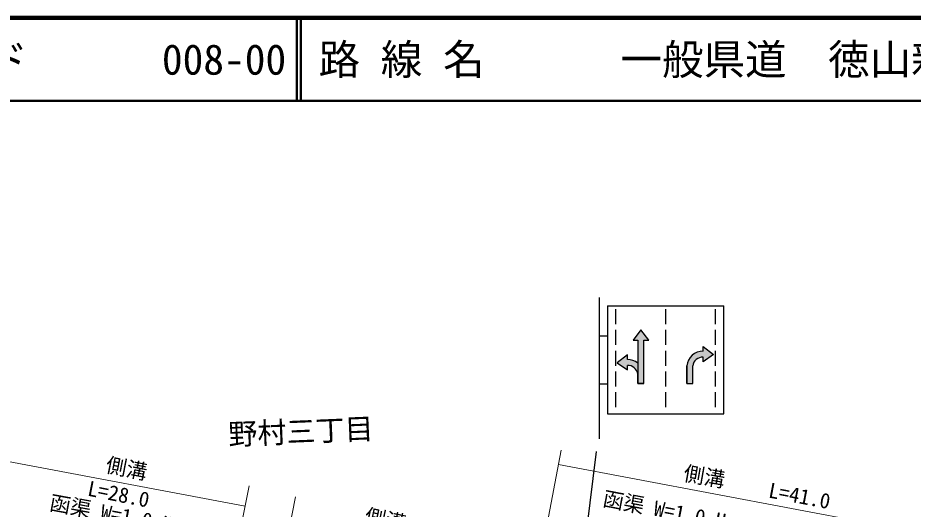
# Model space of a CAD drawing. Units: millimetres at full size, sheet at 1:1000; details may follow other scales. Extents: x 40000 to 680000, y 20000 to 380000.
# Drawn here: x 144184 to 251966, y 320885 to 380000 of the extents above; entities that cross this region are included whole.
import ezdxf
from ezdxf.enums import TextEntityAlignment as Align

# ---------------------------------------------------------------- set-up
doc = ezdxf.new("R2010")
doc.units = ezdxf.units.MM
doc.header["$LTSCALE"] = 1000
doc.layers.add('M-BMK-HTXT', color=7, linetype='Continuous')
doc.layers.add('M-TTL-TXT', color=7, linetype='Continuous')
for name, color, linetype, lineweight in [('M-STR-HTXT', 7, 'Continuous', 13), ('M-STR-STRC', 7, 'Continuous', 25), ('M-TTL', 2, 'Continuous', 140), ('M-TTL-LINE', 7, 'Continuous', 50)]:
    doc.layers.add(name, color=color, linetype=linetype, lineweight=lineweight)
doc.styles.add('ＭＳ ゴシック', font='')
doc.styles.get('ＭＳ ゴシック').set_extended_font_data('MS Gothic')

msp = doc.modelspace()

# ---------------------------------------------------------------- hatches: boundary and pattern name
at = {"layer": 'M-STR-STRC'}
for points in [[(219533, 336016), (219533, 337129), (219532, 341210), (220137, 341210), (219167, 342460), (218273, 341210), (218823, 341210), (218822, 338455), (218822, 337127), (218823, 337118), (218823, 336016)], [(226697, 339176), (226697, 338625), (227926, 339476), (226697, 340460), (226697, 339883), (226664, 339884), (226630, 339883), (226596, 339883), (226562, 339882), (226529, 339880), (226495, 339877), (226461, 339874), (226428, 339871), (226394, 339867), (226361, 339862), (226328, 339856), (226295, 339851), (226261, 339844), (226228, 339837), (226196, 339829), (226163, 339821), (226130, 339812), (226098, 339803), (226066, 339793), (226034, 339783), (226002, 339772), (225970, 339760), (225939, 339748), (225907, 339735), (225876, 339722), (225846, 339708), (225815, 339694), (225785, 339679), (225755, 339664), (225725, 339648), (225696, 339631), (225666, 339614), (225638, 339597), (225609, 339579), (225581, 339561), (225553, 339542), (225525, 339522), (225498, 339502), (225471, 339482), (225444, 339461), (225418, 339440), (225393, 339418), (225367, 339396), (225342, 339373), (225317, 339350), (225293, 339327), (225269, 339303), (225246, 339279), (225223, 339254), (225201, 339229), (225179, 339203), (225157, 339177), (225136, 339151), (225115, 339125), (225095, 339098), (225075, 339070), (225056, 339043), (225037, 339015), (225019, 338986), (225001, 338958), (224983, 338929), (224967, 338899), (224950, 338870), (224935, 338840), (224919, 338810), (224905, 338780), (224890, 338749), (224877, 338718), (224864, 338687), (224851, 338656), (224839, 338624), (224828, 338593), (224817, 338561), (224806, 338529), (224796, 338496), (224787, 338464), (224779, 338431), (224770, 338399), (224763, 338366), (224756, 338333), (224750, 338300), (224744, 338266), (224739, 338233), (224734, 338200), (224730, 338166), (224726, 338133), (224725, 338119), (224726, 336016), (224727, 336016), (225436, 336016), (225436, 338118), (225437, 338126), (225440, 338147), (225444, 338168), (225448, 338189), (225452, 338210), (225457, 338231), (225462, 338252), (225467, 338272), (225473, 338293), (225479, 338313), (225486, 338334), (225493, 338354), (225500, 338374), (225507, 338394), (225515, 338414), (225524, 338434), (225532, 338453), (225541, 338473), (225550, 338492), (225560, 338511), (225570, 338530), (225580, 338549), (225591, 338568), (225602, 338586), (225613, 338604), (225625, 338622), (225636, 338640), (225649, 338658), (225661, 338675), (225674, 338692), (225687, 338709), (225700, 338726), (225714, 338742), (225728, 338758), (225742, 338774), (225757, 338790), (225771, 338806), (225786, 338821), (225802, 338836), (225817, 338850), (225833, 338865), (225849, 338879), (225866, 338893), (225882, 338906), (225899, 338920), (225916, 338933), (225933, 338945), (225951, 338958), (225968, 338970), (225986, 338981), (226004, 338993), (226023, 339004), (226041, 339015), (226060, 339025), (226078, 339035), (226098, 339045), (226117, 339055), (226136, 339064), (226156, 339073), (226175, 339081), (226195, 339089), (226215, 339097), (226235, 339104), (226255, 339112), (226275, 339118), (226296, 339125), (226316, 339131), (226337, 339136), (226358, 339142), (226379, 339146), (226400, 339151), (226420, 339155), (226442, 339159), (226463, 339163), (226484, 339166), (226505, 339168), (226526, 339171), (226548, 339173), (226569, 339174), (226590, 339175), (226612, 339176), (226633, 339177), (226654, 339177), (226676, 339177)], [(217562, 337625), (217562, 338176), (217582, 338177), (217604, 338177), (217625, 338177), (217647, 338176), (217668, 338176), (217689, 338174), (217711, 338173), (217732, 338171), (217753, 338168), (217774, 338166), (217796, 338163), (217817, 338159), (217838, 338155), (217859, 338151), (217880, 338147), (217900, 338142), (217921, 338137), (217942, 338131), (217962, 338125), (217983, 338119), (218003, 338112), (218023, 338105), (218043, 338097), (218063, 338090), (218083, 338082), (218103, 338073), (218122, 338064), (218142, 338055), (218161, 338046), (218180, 338036), (218199, 338026), (218217, 338015), (218236, 338005), (218254, 337993), (218272, 337982), (218290, 337970), (218308, 337958), (218325, 337946), (218342, 337933), (218360, 337920), (218376, 337907), (218393, 337894), (218409, 337880), (218425, 337866), (218441, 337851), (218457, 337837), (218472, 337822), (218487, 337806), (218502, 337791), (218516, 337775), (218531, 337759), (218545, 337743), (218558, 337727), (218572, 337710), (218585, 337693), (218598, 337676), (218610, 337659), (218622, 337641), (218634, 337623), (218646, 337605), (218657, 337587), (218668, 337569), (218679, 337550), (218689, 337531), (218699, 337512), (218708, 337493), (218718, 337474), (218727, 337455), (218735, 337435), (218744, 337415), (218751, 337395), (218759, 337375), (218766, 337355), (218773, 337335), (218780, 337315), (218786, 337294), (218792, 337274), (218797, 337253), (218802, 337232), (218807, 337211), (218811, 337190), (218815, 337169), (218819, 337148), (218822, 337127), (218822, 338455), (218796, 338476), (218769, 338497), (218742, 338517), (218715, 338536), (218687, 338555), (218659, 338574), (218630, 338592), (218601, 338609), (218572, 338626), (218543, 338643), (218513, 338659), (218483, 338675), (218453, 338690), (218423, 338704), (218392, 338718), (218361, 338731), (218330, 338744), (218298, 338756), (218267, 338768), (218235, 338779), (218203, 338790), (218171, 338800), (218138, 338810), (218106, 338819), (218073, 338827), (218040, 338835), (218007, 338842), (217974, 338849), (217941, 338855), (217908, 338860), (217875, 338865), (217841, 338870), (217808, 338873), (217774, 338877), (217740, 338879), (217707, 338881), (217673, 338883), (217639, 338883), (217606, 338884), (217572, 338883), (217562, 338883), (217562, 339460), (216333, 338476)]]:
    msp.add_hatch(color=256, dxfattribs=at).paths.add_polyline_path(points)

# ---------------------------------------------------------------- linework, layer by layer
at = {"layer": 'M-STR-HTXT'}
for p, q in [((209597, 327985), (202336, 289902)), ((143013, 326627), (171533, 321238)), ((209264, 326238), (246667, 319203)), ((166529, 295904), (172018, 323691)), ((177615, 322380), (172334, 295363))]:
    msp.add_line(p, q, dxfattribs=at)
at = {"layer": 'M-STR-STRC'}
for p, q in [((214178, 346344), (214178, 329344)), ((215178, 345344), (215178, 332344)), ((215178, 345344), (229178, 345344)), ((216178, 343144), (216178, 344944)), ((222178, 343144), (222178, 344944)), ((228178, 343144), (228178, 344944)), ((229178, 332344), (229178, 345344)), ((214178, 341719), (215178, 341719)), ((216178, 340644), (216178, 342444)), ((219167, 342460), (218273, 341210)), ((220137, 341210), (219167, 342460)), ((222178, 340644), (222178, 342444)), ((228178, 340644), (228178, 342444)), ((218273, 341210), (218823, 341210)), ((218823, 341210), (218822, 336016)), ((219533, 336016), (219532, 341210)), ((219532, 341210), (220137, 341210)), ((216178, 338144), (216178, 339944)), ((222178, 338144), (222178, 339944)), ((226697, 340460), (227926, 339476)), ((226697, 339883), (226697, 340460)), ((228178, 338144), (228178, 339944)), ((217562, 339460), (216333, 338476)), ((216333, 338476), (217562, 337625)), ((217562, 338883), (217562, 339460)), ((227926, 339476), (226697, 338625)), ((226697, 338625), (226697, 339176)), ((216178, 335644), (216178, 337444)), ((217562, 337625), (217562, 338176)), ((222178, 335644), (222178, 337444)), ((224726, 336016), (224725, 338119)), ((224725, 338119), (224726, 336016)), ((225436, 336016), (225436, 338118)), ((225436, 336016), (225436, 338118)), ((228178, 335644), (228178, 337444)), ((218823, 336016), (218823, 337118)), ((214178, 335969), (215178, 335969)), ((219533, 336016), (218822, 336016)), ((218822, 336016), (219533, 336016)), ((224726, 336016), (225436, 336016)), ((224727, 336016), (225438, 336016)), ((216178, 333144), (216178, 334944)), ((222178, 333144), (222178, 334944)), ((228178, 333144), (228178, 334944)), ((215178, 332344), (229178, 332344)), ((208706, 285639), (213842, 327811))]:
    msp.add_line(p, q, dxfattribs=at)
for centre, radius, start, end in [((226650, 337951), 1932, 88.61072, 175.02061), ((217609, 336951), 1932, 51.07462, 91.38928), ((226650, 337951), 1226, 87.74227, 172.17262), ((217609, 336951), 1226, 7.82738, 92.25773), ((217609, 336951), 1932, 4.97939, 5.28846)]:
    msp.add_arc(centre, radius, start, end, dxfattribs=at)
at = {"layer": 'M-TTL'}
msp.add_line((680000, 380000), (40000, 380000), dxfattribs=at)
at = {"layer": 'M-TTL-LINE'}
for p, q in [((177750, 380000), (177750, 370000)), ((178250, 380000), (178250, 370000)), ((40000, 370000), (680000, 370000))]:
    msp.add_line(p, q, dxfattribs=at)

# ---------------------------------------------------------------- texts
at = {"layer": 'M-BMK-HTXT', "style": 'ＭＳ ゴシック'}
msp.add_text('野村三丁目', height=2566, rotation=2.413, dxfattribs=at).set_placement((169603, 327813), align=Align.BOTTOM_LEFT)
at = {"layer": 'M-STR-HTXT', "style": 'ＭＳ ゴシック'}
for s, rotation, p in [('側溝', 348.944, (154540, 324832)), ('側溝', 350.036, (224124, 323808)), ('L=28.0', 348.755, (152361, 321980)), ('L=41.0', 349.098, (234351, 321756)), ('函渠 W=1.0 H=1.0', 349.531, (147799, 320266)), ('函渠 W=1.0 H=1.0', 349.131, (214401, 320761)), ('側溝', 348.207, (185698, 318695))]:
    msp.add_text(s, height=1833, rotation=rotation, dxfattribs=at).set_placement(p, align=Align.BOTTOM_LEFT)
at = {"layer": 'M-TTL-TXT', "style": 'ＭＳ ゴシック'}
for s, p in [('路 線 名', (180380, 375000)), ('一般県道\u3000徳山新南陽線', (216734, 375000)), ('図面コード', (120380, 375000)), ('008-00', (161521, 375000))]:
    msp.add_text(s, height=3666, dxfattribs=at).set_placement(p, align=Align.MIDDLE_LEFT)

doc.saveas('drawing.dxf')
